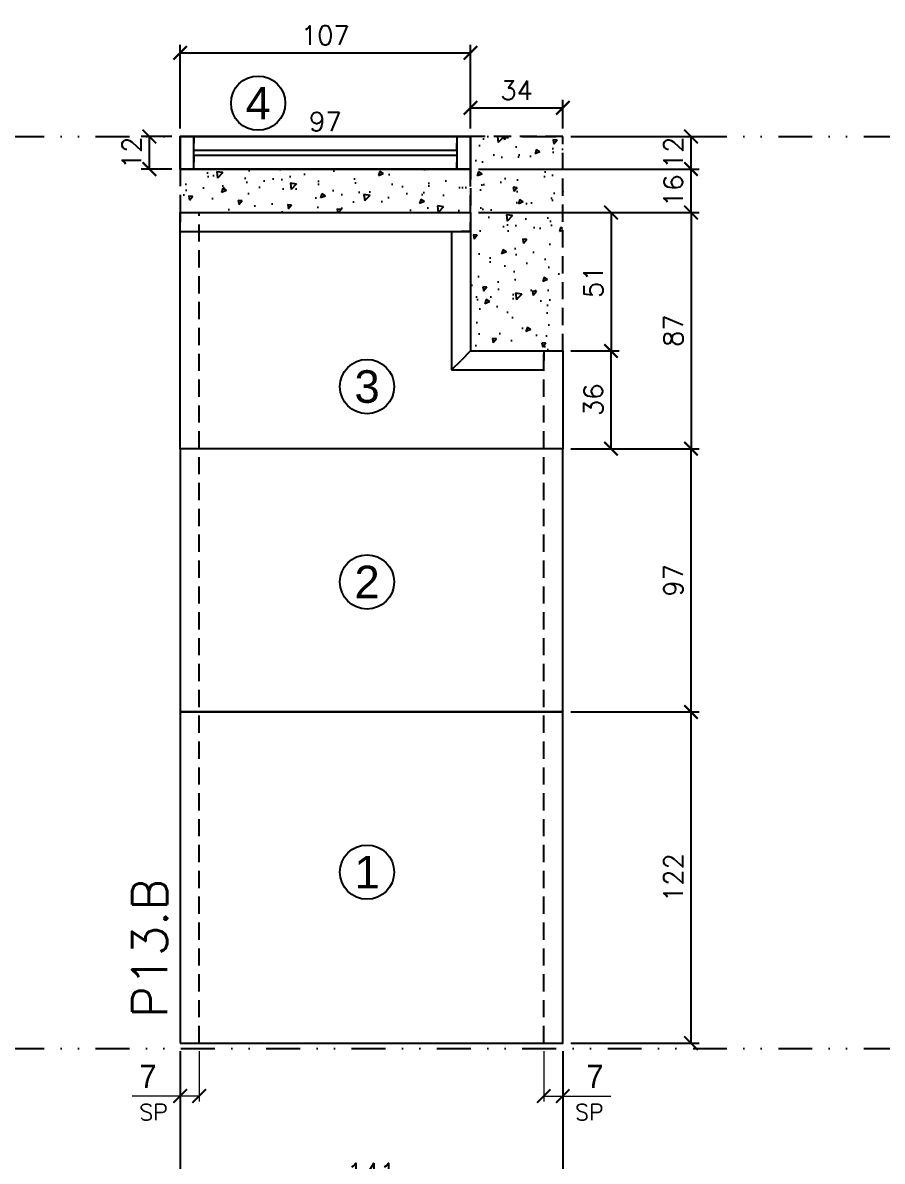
# Model space of a CAD drawing. Extents: x -23436 to 4767, y -4131 to 9755.
# Drawn here: x -18239.8 to -17923.1, y 3290.9 to 3710.3 of the extents above; entities that cross this region are included whole.
import ezdxf
from ezdxf.enums import TextEntityAlignment as Align

# ---------------------------------------------------------------- set-up
doc = ezdxf.new("R2010")
doc.units = 0
doc.header["$PDMODE"] = 2
doc.header["$PDSIZE"] = 10
doc.linetypes.add('DIVIDE2', pattern=[0.625, 0.25, -0.125, 0, -0.125, 0, -0.125])
doc.linetypes.add('HIDDEN', pattern=[9.525, 6.35, -3.175])
doc.layers.get('0').update_dxf_attribs({"lineweight": 13})
doc.layers.get('Defpoints').update_dxf_attribs({"lineweight": 13})
for name, color, linetype in [('Concreto', 250, 'HIDDEN'), ('Cota', 4, 'Continuous'), ('Cota Sarrafo', 180, 'Continuous'), ('Nível', 160, 'Continuous'), ('Painéis', 30, 'Continuous'), ('Romaneio', 10, 'Continuous'), ('Sarr 7x7', 104, 'Continuous'), ('Sarrafo de Pressão', 42, 'HIDDEN')]:
    doc.layers.add(name, color=color, linetype=linetype)
doc.layers.add('Texto Seção', color=7, linetype='Continuous', lineweight=15)
doc.styles.add('ARIAL', font='arial.ttf', dxfattribs={"oblique": 15, "height": 25})
doc.styles.add('REGUA-120', font='ROMANS.shx', dxfattribs={"height": 15})
doc.styles.add('ROMANS', font='romans.shx')
doc.styles.add('ROMAS860', font='ROMAS860.SHX')
doc.dimstyles.new('cotas', dxfattribs={"dimtxt": 8.5, "dimasz": 5, "dimexe": 2, "dimexo": 3, "dimgap": 3, "dimtad": 1, "dimdec": 1, "dimzin": 9, "dimdsep": 46, "dimtxsty": 'ROMAS860', "dimblk": 'ARCHTICK', "dimcen": 0, "dimclrd": 4, "dimclre": 4, "dimclrt": 1, "dimadec": 0, "dimazin": 2, "dimtfac": 1, "dimtdec": 1, "dimtix": 1, "dimtmove": 0, "dimatfit": 2, "dimldrblk": 'OBLIQUE', "dimfxl": 0, "dimtolj": 1, "dimtzin": 0, "dimlwd": 13, "dimlwe": 13, "dimarcsym": 0})
doc.dimstyles.new('PAINEL', dxfattribs={"dimtxt": 7, "dimasz": 5, "dimexe": 3, "dimexo": 3, "dimgap": 3, "dimtad": 1, "dimdec": 1, "dimzin": 12, "dimdsep": 46, "dimtxsty": 'ROMANS', "dimblk": 'ARCHTICK', "dimcen": 0, "dimclrd": 4, "dimclre": 4, "dimclrt": 1, "dimadec": 1, "dimazin": 3, "dimtfac": 1, "dimtdec": 1, "dimtmove": 0, "dimatfit": 3, "dimldrblk": 'OBLIQUE', "dimfxl": 0, "dimtolj": 1, "dimtzin": 12, "dimarcsym": 0})
doc.dimstyles.new('projeto2', dxfattribs={"dimtxt": 7, "dimasz": 5, "dimexe": 1.25, "dimexo": 2.5, "dimgap": 2, "dimtad": 1, "dimdec": 1, "dimdsep": 46, "dimtxsty": 'ROMANS', "dimblk": 'OBLIQUE', "dimcen": 10, "dimdle": 1, "dimse1": 1, "dimse2": 1, "dimsd1": 1, "dimsd2": 1, "dimclrd": 256, "dimclre": 256, "dimclrt": 1, "dimadec": 0, "dimazin": 0, "dimtfac": 1, "dimtdec": 1, "dimtmove": 0, "dimatfit": 3, "dimldrblk": 'OBLIQUE', "dimfxl": 0, "dimlwd": -1, "dimlwe": -1, "dimarcsym": 0})

# ---------------------------------------------------------------- blocks, each defined once
blk = doc.blocks.new('_ArchTick')
at = {"color": 0, "linetype": 'ByBlock', "const_width": 0.15}
blk.add_lwpolyline([(-0.5, -0.5), (0.5, 0.5)], dxfattribs=at)
blk = doc.blocks.new('*D284')
at = {"layer": 'Cota', "color": 4, "lineweight": -2, "transparency": 16777216}
for p, q in [((-18037.79, 3456.37), (-17990.54, 3456.37)), ((-17993.54, 3334.37), (-17993.54, 3456.37)), ((-18037.79, 3334.37), (-17990.54, 3334.37))]:
    blk.add_line(p, q, dxfattribs=at)
at = {"layer": 'Defpoints', "color": 0, "transparency": 16777216}
for p in [(-18040.79, 3456.37), (-17993.54, 3456.37), (-18040.79, 3334.37)]:
    blk.add_point(p, dxfattribs=at)
at = {"layer": 'Cota', "color": 4, "lineweight": -2, "transparency": 16777216, "xscale": 5, "yscale": 5, "zscale": 5}
for p, rotation in [((-17993.54, 3456.37), 90), ((-17993.54, 3334.37), 270)]:
    blk.add_blockref('_ArchTick', p, dxfattribs=dict(at, rotation=rotation))
at = {"layer": 'Cota', "color": 1, "transparency": 16777216, "insert": (-18000.04, 3395.37), "char_height": 7, "attachment_point": 5, "rotation": 90, "style": 'ROMANS'}
blk.add_mtext('\\A1;122', dxfattribs=at)
blk = doc.blocks.new('_OBLIQUE')
at = {"color": 0, "linetype": 'ByBlock', "lineweight": -2}
for p, q in [((0, 0), (-1, 0)), ((-0.5, -0.5), (0.5, 0.5))]:
    blk.add_line(p, q, dxfattribs=at)
blk = doc.blocks.new('*D285')
at = {"layer": 'Cota', "color": 4, "lineweight": -2, "transparency": 16777216}
for p, q in [((-18037.79, 3553.37), (-17990.54, 3553.37)), ((-17993.54, 3456.37), (-17993.54, 3553.37)), ((-18037.79, 3456.37), (-17990.54, 3456.37))]:
    blk.add_line(p, q, dxfattribs=at)
at = {"layer": 'Defpoints', "color": 0, "transparency": 16777216}
for p in [(-18040.79, 3553.37), (-17993.54, 3553.37), (-18040.79, 3456.37)]:
    blk.add_point(p, dxfattribs=at)
at = {"layer": 'Cota', "color": 4, "lineweight": -2, "transparency": 16777216, "xscale": 5, "yscale": 5, "zscale": 5}
for p, rotation in [((-17993.54, 3553.37), 90), ((-17993.54, 3456.37), 270)]:
    blk.add_blockref('_ArchTick', p, dxfattribs=dict(at, rotation=rotation))
at = {"layer": 'Cota', "color": 1, "transparency": 16777216, "insert": (-18000.04, 3504.87), "char_height": 7, "attachment_point": 5, "rotation": 90, "style": 'ROMANS'}
blk.add_mtext('\\A1;97', dxfattribs=at)
blk = doc.blocks.new('*D286')
at = {"layer": 'Cota', "color": 4, "lineweight": 13, "transparency": 16777216}
for p, q in [((-18047.79, 3331.37), (-18047.79, 3312.89)), ((-18040.79, 3331.37), (-18040.79, 3312.89)), ((-18047.79, 3314.89), (-18040.79, 3314.89)), ((-18040.79, 3314.89), (-18023.12, 3314.89))]:
    blk.add_line(p, q, dxfattribs=at)
at = {"layer": 'Defpoints', "color": 0, "transparency": 16777216}
for p in [(-18047.79, 3334.37), (-18040.79, 3334.37), (-18040.79, 3314.89)]:
    blk.add_point(p, dxfattribs=at)
at = {"layer": 'Cota', "color": 4, "lineweight": 13, "transparency": 16777216, "xscale": 5, "yscale": 5, "zscale": 5, "rotation": 180}
blk.add_blockref('_ArchTick', (-18047.79, 3314.89), dxfattribs=at)
at = {"layer": 'Cota', "color": 4, "lineweight": 13, "transparency": 16777216, "xscale": 5, "yscale": 5, "zscale": 5}
blk.add_blockref('_ArchTick', (-18040.79, 3314.89), dxfattribs=at)
at = {"layer": 'Cota', "color": 1, "transparency": 16777216, "insert": (-18028.95, 3322.14), "char_height": 8.5, "attachment_point": 5, "style": 'ROMAS860'}
blk.add_mtext('\\A1;7', dxfattribs=at)
blk = doc.blocks.new('*D287')
at = {"layer": 'Cota', "color": 4, "lineweight": -2, "transparency": 16777216}
for p, q in [((-18181.79, 3331.37), (-18181.79, 3277.19)), ((-18040.79, 3331.37), (-18040.79, 3277.19)), ((-18181.79, 3280.19), (-18040.79, 3280.19))]:
    blk.add_line(p, q, dxfattribs=at)
at = {"layer": 'Defpoints', "color": 0, "transparency": 16777216}
for p in [(-18181.79, 3334.37), (-18040.79, 3334.37), (-18040.79, 3280.19)]:
    blk.add_point(p, dxfattribs=at)
at = {"layer": 'Cota', "color": 4, "lineweight": -2, "transparency": 16777216, "xscale": 5, "yscale": 5, "zscale": 5, "rotation": 180}
blk.add_blockref('_ArchTick', (-18181.79, 3280.19), dxfattribs=at)
at = {"layer": 'Cota', "color": 4, "lineweight": -2, "transparency": 16777216, "xscale": 5, "yscale": 5, "zscale": 5}
blk.add_blockref('_ArchTick', (-18040.79, 3280.19), dxfattribs=at)
at = {"layer": 'Cota', "color": 1, "transparency": 16777216, "insert": (-18111.29, 3286.69), "char_height": 7, "attachment_point": 5, "style": 'ROMANS'}
blk.add_mtext('\\A1;141', dxfattribs=at)
blk = doc.blocks.new('*D288')
at = {"layer": 'Cota', "color": 4, "lineweight": 13, "transparency": 16777216}
for p, q in [((-18181.79, 3331.37), (-18181.79, 3312.89)), ((-18174.79, 3331.37), (-18174.79, 3312.89)), ((-18181.79, 3314.89), (-18199.45, 3314.89)), ((-18174.79, 3314.89), (-18181.79, 3314.89))]:
    blk.add_line(p, q, dxfattribs=at)
at = {"layer": 'Defpoints', "color": 0, "transparency": 16777216}
for p in [(-18181.79, 3334.37), (-18174.79, 3334.37), (-18181.79, 3314.89)]:
    blk.add_point(p, dxfattribs=at)
at = {"layer": 'Cota', "color": 4, "lineweight": 13, "transparency": 16777216, "xscale": 5, "yscale": 5, "zscale": 5, "rotation": 180}
blk.add_blockref('_ArchTick', (-18181.79, 3314.89), dxfattribs=at)
at = {"layer": 'Cota', "color": 4, "lineweight": 13, "transparency": 16777216, "xscale": 5, "yscale": 5, "zscale": 5}
blk.add_blockref('_ArchTick', (-18174.79, 3314.89), dxfattribs=at)
at = {"layer": 'Cota', "color": 1, "transparency": 16777216, "insert": (-18193.62, 3322.14), "char_height": 8.5, "attachment_point": 5, "style": 'ROMAS860'}
blk.add_mtext('\\A1;7', dxfattribs=at)
blk = doc.blocks.new('*D289')
at = {"layer": 'Cota', "color": 4, "lineweight": -2, "transparency": 16777216}
for p, q in [((-18037.79, 3589.37), (-18020.02, 3589.37)), ((-18023.02, 3553.37), (-18023.02, 3589.37)), ((-18037.79, 3553.37), (-18020.02, 3553.37))]:
    blk.add_line(p, q, dxfattribs=at)
at = {"layer": 'Defpoints', "color": 0, "transparency": 16777216}
for p in [(-18040.79, 3589.37), (-18023.02, 3589.37), (-18040.79, 3553.37)]:
    blk.add_point(p, dxfattribs=at)
at = {"layer": 'Cota', "color": 4, "lineweight": -2, "transparency": 16777216, "xscale": 5, "yscale": 5, "zscale": 5}
for p, rotation in [((-18023.02, 3589.37), 90), ((-18023.02, 3553.37), 270)]:
    blk.add_blockref('_ArchTick', p, dxfattribs=dict(at, rotation=rotation))
at = {"layer": 'Cota', "color": 1, "transparency": 16777216, "insert": (-18029.52, 3571.37), "char_height": 7, "attachment_point": 5, "rotation": 90, "style": 'ROMANS'}
blk.add_mtext('\\A1;36', dxfattribs=at)
blk = doc.blocks.new('*D290')
at = {"layer": 'Cota', "color": 4, "lineweight": -2, "transparency": 16777216}
for p, q in [((-18071.79, 3640.37), (-17990.54, 3640.37)), ((-17993.54, 3640.37), (-17993.54, 3553.37)), ((-18037.79, 3553.37), (-17990.54, 3553.37))]:
    blk.add_line(p, q, dxfattribs=at)
at = {"layer": 'Defpoints', "color": 0, "transparency": 16777216}
for p in [(-18074.79, 3640.37), (-18040.79, 3553.37), (-17993.54, 3553.37)]:
    blk.add_point(p, dxfattribs=at)
at = {"layer": 'Cota', "color": 4, "lineweight": -2, "transparency": 16777216, "xscale": 5, "yscale": 5, "zscale": 5}
for p, rotation in [((-17993.54, 3640.37), 90), ((-17993.54, 3553.37), 270)]:
    blk.add_blockref('_ArchTick', p, dxfattribs=dict(at, rotation=rotation))
at = {"layer": 'Cota', "color": 1, "transparency": 16777216, "insert": (-18000.04, 3596.87), "char_height": 7, "attachment_point": 5, "rotation": 90, "style": 'ROMANS'}
blk.add_mtext('\\A1;87', dxfattribs=at)
blk = doc.blocks.new('*D225')
at = {"layer": 'Defpoints', "color": 0, "transparency": 16777216}
for p in [(-18176.79, 3668.37), (-18079.79, 3668.37), (-18079.79, 3668.37)]:
    blk.add_point(p, dxfattribs=at)
at = {"layer": 'Cota Sarrafo', "color": 1, "transparency": 16777216, "insert": (-18128.29, 3673.87), "char_height": 7, "attachment_point": 5, "style": 'ROMANS'}
blk.add_mtext('97', dxfattribs=at)
blk = doc.blocks.new('*D226')
at = {"layer": 'Cota', "color": 4, "lineweight": -2, "transparency": 16777216}
for p, q in [((-18184.79, 3668.37), (-18196.13, 3668.37)), ((-18193.13, 3656.37), (-18193.13, 3668.37)), ((-18184.79, 3656.37), (-18196.13, 3656.37))]:
    blk.add_line(p, q, dxfattribs=at)
at = {"layer": 'Defpoints', "color": 0, "transparency": 16777216}
for p in [(-18193.13, 3668.37), (-18181.79, 3668.37), (-18181.79, 3656.37)]:
    blk.add_point(p, dxfattribs=at)
at = {"layer": 'Cota', "color": 4, "lineweight": -2, "transparency": 16777216, "xscale": 5, "yscale": 5, "zscale": 5}
for p, rotation in [((-18193.13, 3668.37), 90), ((-18193.13, 3656.37), 270)]:
    blk.add_blockref('_ArchTick', p, dxfattribs=dict(at, rotation=rotation))
at = {"layer": 'Cota', "color": 1, "transparency": 16777216, "insert": (-18199.63, 3662.37), "char_height": 7, "attachment_point": 5, "rotation": 90, "style": 'ROMANS'}
blk.add_mtext('\\A1;12', dxfattribs=at)
blk = doc.blocks.new('*D227')
at = {"layer": 'Cota', "color": 4, "lineweight": -2, "transparency": 16777216}
for p, q in [((-18071.79, 3656.37), (-17990.54, 3656.37)), ((-17993.54, 3640.37), (-17993.54, 3656.37)), ((-18071.79, 3640.37), (-17990.54, 3640.37))]:
    blk.add_line(p, q, dxfattribs=at)
at = {"layer": 'Defpoints', "color": 0, "transparency": 16777216}
for p in [(-18074.79, 3656.37), (-17993.54, 3656.37), (-18074.79, 3640.37)]:
    blk.add_point(p, dxfattribs=at)
at = {"layer": 'Cota', "color": 4, "lineweight": -2, "transparency": 16777216, "xscale": 5, "yscale": 5, "zscale": 5}
for p, rotation in [((-17993.54, 3656.37), 90), ((-17993.54, 3640.37), 270)]:
    blk.add_blockref('_ArchTick', p, dxfattribs=dict(at, rotation=rotation))
at = {"layer": 'Cota', "color": 1, "transparency": 16777216, "insert": (-18000.04, 3648.37), "char_height": 7, "attachment_point": 5, "rotation": 90, "style": 'ROMANS'}
blk.add_mtext('\\A1;16', dxfattribs=at)
blk = doc.blocks.new('*D228')
at = {"layer": 'Cota', "color": 4, "lineweight": -2, "transparency": 16777216}
for p, q in [((-18037.79, 3668.37), (-17990.54, 3668.37)), ((-17993.54, 3656.37), (-17993.54, 3668.37)), ((-18071.79, 3656.37), (-17990.54, 3656.37))]:
    blk.add_line(p, q, dxfattribs=at)
at = {"layer": 'Defpoints', "color": 0, "transparency": 16777216}
for p in [(-18040.79, 3668.37), (-17993.54, 3668.37), (-18074.79, 3656.37)]:
    blk.add_point(p, dxfattribs=at)
at = {"layer": 'Cota', "color": 4, "lineweight": -2, "transparency": 16777216, "xscale": 5, "yscale": 5, "zscale": 5}
for p, rotation in [((-17993.54, 3668.37), 90), ((-17993.54, 3656.37), 270)]:
    blk.add_blockref('_ArchTick', p, dxfattribs=dict(at, rotation=rotation))
at = {"layer": 'Cota', "color": 1, "transparency": 16777216, "insert": (-18000.04, 3662.37), "char_height": 7, "attachment_point": 5, "rotation": 90, "style": 'ROMANS'}
blk.add_mtext('\\A1;12', dxfattribs=at)
blk = doc.blocks.new('*D229')
at = {"layer": 'Cota', "color": 4, "lineweight": -2, "transparency": 16777216}
for p, q in [((-18181.79, 3671.37), (-18181.79, 3702.18)), ((-18181.79, 3699.18), (-18074.79, 3699.18)), ((-18074.79, 3671.37), (-18074.79, 3702.18))]:
    blk.add_line(p, q, dxfattribs=at)
at = {"layer": 'Defpoints', "color": 0, "transparency": 16777216}
for p in [(-18074.79, 3699.18), (-18181.79, 3668.37), (-18074.79, 3668.37)]:
    blk.add_point(p, dxfattribs=at)
at = {"layer": 'Cota', "color": 4, "lineweight": -2, "transparency": 16777216, "xscale": 5, "yscale": 5, "zscale": 5, "rotation": 180}
blk.add_blockref('_ArchTick', (-18181.79, 3699.18), dxfattribs=at)
at = {"layer": 'Cota', "color": 4, "lineweight": -2, "transparency": 16777216, "xscale": 5, "yscale": 5, "zscale": 5}
blk.add_blockref('_ArchTick', (-18074.79, 3699.18), dxfattribs=at)
at = {"layer": 'Cota', "color": 1, "transparency": 16777216, "insert": (-18128.29, 3705.68), "char_height": 7, "attachment_point": 5, "style": 'ROMANS'}
blk.add_mtext('\\A1;107', dxfattribs=at)
blk = doc.blocks.new('*D230')
at = {"layer": 'Cota', "color": 4, "lineweight": -2, "transparency": 16777216}
for p, q in [((-18074.79, 3671.37), (-18074.79, 3681.94)), ((-18074.79, 3678.94), (-18040.79, 3678.94)), ((-18040.79, 3671.37), (-18040.79, 3681.94))]:
    blk.add_line(p, q, dxfattribs=at)
at = {"layer": 'Defpoints', "color": 0, "transparency": 16777216}
for p in [(-18040.79, 3678.94), (-18074.79, 3668.37), (-18040.79, 3668.37)]:
    blk.add_point(p, dxfattribs=at)
at = {"layer": 'Cota', "color": 4, "lineweight": -2, "transparency": 16777216, "xscale": 5, "yscale": 5, "zscale": 5, "rotation": 180}
blk.add_blockref('_ArchTick', (-18074.79, 3678.94), dxfattribs=at)
at = {"layer": 'Cota', "color": 4, "lineweight": -2, "transparency": 16777216, "xscale": 5, "yscale": 5, "zscale": 5}
blk.add_blockref('_ArchTick', (-18040.79, 3678.94), dxfattribs=at)
at = {"layer": 'Cota', "color": 1, "transparency": 16777216, "insert": (-18057.79, 3685.44), "char_height": 7, "attachment_point": 5, "style": 'ROMANS'}
blk.add_mtext('\\A1;34', dxfattribs=at)
blk = doc.blocks.new('*D1046')
at = {"layer": 'Cota', "color": 4, "lineweight": -2, "transparency": 16777216}
for p, q in [((-18071.79, 3640.37), (-18020.02, 3640.37)), ((-18023.02, 3640.37), (-18023.02, 3589.37)), ((-18037.79, 3589.37), (-18020.02, 3589.37))]:
    blk.add_line(p, q, dxfattribs=at)
at = {"layer": 'Defpoints', "color": 0, "transparency": 16777216}
for p in [(-18074.79, 3640.37), (-18040.79, 3589.37), (-18023.02, 3589.37)]:
    blk.add_point(p, dxfattribs=at)
at = {"layer": 'Cota', "color": 4, "lineweight": -2, "transparency": 16777216, "xscale": 5, "yscale": 5, "zscale": 5}
for p, rotation in [((-18023.02, 3640.37), 90), ((-18023.02, 3589.37), 270)]:
    blk.add_blockref('_ArchTick', p, dxfattribs=dict(at, rotation=rotation))
at = {"layer": 'Cota', "color": 1, "transparency": 16777216, "insert": (-18029.52, 3614.87), "char_height": 7, "attachment_point": 5, "rotation": 90, "style": 'ROMANS'}
blk.add_mtext('\\A1;51', dxfattribs=at)

msp = doc.modelspace()

# ---------------------------------------------------------------- hatches: boundary and pattern name
at = {"layer": 'Concreto'}
h = msp.add_hatch(dxfattribs=at)
h.set_pattern_fill('AR-CONC', color=256, scale=0.1, angle=-180)
h.set_pattern_definition([(230, (1956.088, -9e-13), (-18.218467, 1.593909), [1.905, -20.955]), (175, (1956.088, -9e-13), (3.524342, -19.105685), [1.524, -16.764058]), (280.45144, (1954.57, 0.133), (-14.694125, -17.511775), [1.619001, -17.809024]), (226.1842, (1956.088, -5.08), (-27.107904, 4.204233), [2.8575, -31.4325]), (276.63556, (1953.83, -4.73), (-23.740413, -24.742612), [2.428502, -26.71356]), (171.18415, (1956.088, -5.08), (-23.740413, -24.742612), [2.285997, -25.145973]), (201, (1953.548, -3.81), (-15.161439, 10.22652), [1.905, -20.955]), (146, (1953.548, -3.81), (-6.180203, -18.418797), [1.524, -16.764]), (251.451445, (1952.285, -2.958), (-21.341642, -8.192277), [1.619001, -17.808994]), (217.5, (1956.088, -9e-13), (-0.3088603, -8.4555039), [0, -16.5608, 0, -17.018, 0, -16.8275]), (187.5, (1956.088, -9e-13), (-6.6819663, -10.0180575), [0, -9.7028, 0, -16.1798, 0, -6.4135]), (147.5, (1961.7524, -9e-13), (-13.5590595, 0.5728744), [0, -6.35, 0, -19.812, 0, -26.289]), (137.5, (1964.292, -9e-13), (-14.812918, -2.542649), [0, -8.255, 0, -13.1572, 0, -18.669])])
h.paths.add_polyline_path([(-18074.786, 3589.37), (-18040.786, 3589.37), (-18040.786, 3668.37), (-18074.786, 3668.37)])
h = msp.add_hatch(dxfattribs=at)
h.set_pattern_fill('AR-CONC', color=256, scale=0.1, angle=-180)
h.set_pattern_definition([(230, (1585, -9e-13), (-18.218467, 1.593909), [1.905, -20.955]), (175, (1585, -9e-13), (3.524342, -19.105685), [1.524, -16.764058]), (280.45144, (1583.482, 0.133), (-14.694125, -17.511775), [1.619001, -17.809024]), (226.1842, (1585, -5.08), (-27.107904, 4.204233), [2.8575, -31.4325]), (276.63556, (1582.74, -4.73), (-23.740413, -24.742612), [2.428502, -26.71356]), (171.18415, (1585, -5.08), (-23.740413, -24.742612), [2.285997, -25.145973]), (201, (1582.46, -3.81), (-15.161439, 10.22652), [1.905, -20.955]), (146, (1582.46, -3.81), (-6.180203, -18.418797), [1.524, -16.764]), (251.45145, (1581.197, -2.958), (-21.341642, -8.192277), [1.619001, -17.808994]), (217.5, (1585, -9e-13), (-0.3088603, -8.4555039), [0, -16.5608, 0, -17.018, 0, -16.8275]), (187.5, (1585, -9e-13), (-6.6819663, -10.0180575), [0, -9.7028, 0, -16.1798, 0, -6.4135]), (147.5, (1590.664, -9e-13), (-13.5590595, 0.5728744), [0, -6.35, 0, -19.812, 0, -26.289]), (137.5, (1593.204, -9e-13), (-14.812918, -2.542649), [0, -8.255, 0, -13.1572, 0, -18.669])])
h.paths.add_polyline_path([(-18181.786, 3640.37), (-18074.786, 3640.37), (-18074.786, 3656.37), (-18181.786, 3656.37)])

# ---------------------------------------------------------------- linework, layer by layer
for points in [[(-18074.786, 3589.37), (-18040.786, 3589.37), (-18040.786, 3668.37), (-18074.786, 3668.37)], [(-18181.786, 3640.37), (-18074.786, 3640.37), (-18074.786, 3656.37), (-18181.786, 3656.37)]]:
    msp.add_lwpolyline(points, close=True, dxfattribs=at)
at = {"layer": 'Nível', "color": 3, "linetype": 'DIVIDE2', "ltscale": 50}
msp.add_line((-18590.349, 3668.37), (-17636.377, 3668.37), dxfattribs=at)
at = {"layer": 'Nível', "linetype": 'DIVIDE2', "ltscale": 50}
msp.add_line((-18590.349, 3332.37), (-17636.377, 3332.37), dxfattribs=at)
at = {"layer": 'Painéis', "color": 32, "true_color": 0xcd6928}
for points in [[(-18181.786, 3656.37), (-18074.786, 3656.37), (-18074.786, 3668.37), (-18181.786, 3668.37)], [(-18181.786, 3553.37), (-18181.786, 3640.37), (-18074.786, 3640.37), (-18074.786, 3589.37), (-18040.786, 3589.37), (-18040.786, 3553.37)], [(-18181.786, 3456.37), (-18040.786, 3456.37), (-18040.786, 3553.37), (-18181.786, 3553.37)], [(-18181.786, 3334.37), (-18040.786, 3334.37), (-18040.786, 3456.37), (-18181.786, 3456.37)]]:
    msp.add_lwpolyline(points, close=True, dxfattribs=at)
at = {"layer": 'Romaneio'}
for centre in [(-18153.044, 3680.653), (-18112.903, 3576.263), (-18112.903, 3504.26), (-18112.903, 3397.365)]:
    msp.add_circle(centre, 10, dxfattribs=at)
at = {"layer": 'Sarr 7x7', "color": 50}
for p, q in [((-18181.786, 3656.37), (-18181.786, 3668.37)), ((-18181.786, 3668.37), (-18179.286, 3668.37)), ((-18176.786, 3668.37), (-18179.286, 3668.37)), ((-18176.786, 3656.37), (-18176.786, 3668.37)), ((-18176.786, 3668.37), (-18176.786, 3665.87)), ((-18176.786, 3668.37), (-18079.786, 3668.37)), ((-18176.786, 3663.37), (-18176.786, 3665.87)), ((-18079.786, 3668.37), (-18077.286, 3668.37)), ((-18079.786, 3668.37), (-18079.786, 3656.37)), ((-18079.786, 3668.37), (-18079.786, 3665.87)), ((-18079.786, 3663.37), (-18079.786, 3665.87)), ((-18074.786, 3668.37), (-18077.286, 3668.37)), ((-18074.786, 3668.37), (-18074.786, 3656.37)), ((-18176.786, 3663.37), (-18079.786, 3663.37)), ((-18079.786, 3661.37), (-18176.786, 3661.37)), ((-18176.786, 3661.37), (-18176.786, 3658.87)), ((-18176.786, 3656.37), (-18176.786, 3658.87)), ((-18079.786, 3661.37), (-18079.786, 3658.87)), ((-18079.786, 3656.37), (-18079.786, 3658.87)), ((-18181.786, 3656.37), (-18179.286, 3656.37)), ((-18176.786, 3656.37), (-18179.286, 3656.37)), ((-18079.786, 3656.37), (-18176.786, 3656.37)), ((-18079.786, 3656.37), (-18077.286, 3656.37)), ((-18074.786, 3656.37), (-18077.286, 3656.37)), ((-18181.786, 3640.37), (-18181.786, 3636.87)), ((-18181.786, 3640.37), (-18074.786, 3640.37)), ((-18181.786, 3633.37), (-18181.786, 3636.87)), ((-18074.786, 3640.37), (-18074.786, 3636.87)), ((-18074.786, 3633.37), (-18074.786, 3636.87)), ((-18181.786, 3633.37), (-18074.786, 3633.37)), ((-18081.786, 3633.37), (-18078.286, 3633.37)), ((-18081.786, 3633.37), (-18081.786, 3582.37)), ((-18074.786, 3633.37), (-18078.286, 3633.37)), ((-18074.786, 3633.37), (-18074.786, 3589.37)), ((-18074.786, 3589.37), (-18078.286, 3585.87)), ((-18074.786, 3589.37), (-18047.786, 3589.37)), ((-18047.786, 3589.37), (-18047.786, 3585.87)), ((-18081.786, 3582.37), (-18078.286, 3585.87)), ((-18081.786, 3582.37), (-18047.786, 3582.37)), ((-18047.786, 3582.37), (-18047.786, 3585.87))]:
    msp.add_line(p, q, dxfattribs=at)
at = {"layer": 'Sarrafo de Pressão'}
for p, q in [((-18174.786, 3334.37), (-18174.786, 3640.37)), ((-18047.786, 3334.37), (-18047.786, 3589.37))]:
    msp.add_line(p, q, dxfattribs=at)

# ---------------------------------------------------------------- texts
at = {"layer": 'Romaneio', "color": 0, "style": 'ARIAL'}
for s, p in [('4', (-18153.044, 3680.653)), ('3', (-18112.903, 3576.263)), ('2', (-18112.903, 3504.26)), ('1', (-18112.903, 3397.365))]:
    msp.add_text(s, height=12, dxfattribs=at).set_placement(p, align=Align.MIDDLE_CENTER)
at = {"layer": 'Texto Seção', "insert": (-18186.517, 3343.621), "char_height": 13, "width": 285.32988, "attachment_point": 7, "rotation": 90, "style": 'REGUA-120'}
msp.add_mtext('P13.B', dxfattribs=at)
at = {"layer": 'Texto Seção', "char_height": 6, "style": 'ROMANS'}
for insert, attachment_point in [((-18186.321, 3305.943), 9), ((-18036.251, 3305.943), 7)]:
    msp.add_mtext('SP', dxfattribs=dict(at, insert=insert, attachment_point=attachment_point))

# ---------------------------------------------------------------- dimensions: what is measured, and where the dimension line sits
at = {"layer": 'Cota'}
for base, p1, p2, picture, middle in [((-18074.786, 3699.177), (-18181.786, 3668.37), (-18074.786, 3668.37), '*D229', (-18128.286, 3705.677)), ((-18040.786, 3678.939), (-18074.786, 3668.37), (-18040.786, 3668.37), '*D230', (-18057.786, 3685.439)), ((-18040.786, 3280.195), (-18181.786, 3334.37), (-18040.786, 3334.37), '*D287', (-18111.286, 3286.695))]:
    dim = msp.add_linear_dim(base=base, p1=p1, p2=p2, dimstyle='PAINEL', override={"dimarcsym": 2}, dxfattribs=at)
    dim.commit()
    dim.dimension.update_dxf_attribs({"geometry": picture, "text_midpoint": middle})
for base, p1, p2, picture, middle in [((-18193.131, 3668.37), (-18181.786, 3656.37), (-18181.786, 3668.37), '*D226', (-18193.131, 3662.37)), ((-17993.539, 3668.37), (-18074.786, 3656.37), (-18040.786, 3668.37), '*D228', (-17993.539, 3662.37)), ((-17993.539, 3656.37), (-18074.786, 3640.37), (-18074.786, 3656.37), '*D227', (-17993.539, 3648.37))]:
    dim = msp.add_linear_dim(base=base, p1=p1, p2=p2, angle=90, dimstyle='PAINEL', override={"dimarcsym": 2}, dxfattribs=at)
    dim.commit()
    dim.dimension.update_dxf_attribs({"geometry": picture, "text_midpoint": middle, "dimtype": 160})
for base, p1, p2, picture, middle in [((-17993.539, 3553.37), (-18074.786, 3640.37), (-18040.786, 3553.37), '*D290', (-18000.039, 3596.87)), ((-18023.024, 3589.37), (-18040.786, 3553.37), (-18040.786, 3589.37), '*D289', (-18029.524, 3571.37))]:
    dim = msp.add_linear_dim(base=base, p1=p1, p2=p2, angle=90, dimstyle='PAINEL', override={"dimarcsym": 2}, dxfattribs=at)
    dim.commit()
    dim.dimension.update_dxf_attribs({"geometry": picture, "text_midpoint": middle})
at = {"layer": 'Cota', "color": 2}
for base, p1, p2, picture, middle in [((-18023.024, 3589.37), (-18074.786, 3640.37), (-18040.786, 3589.37), '*D1046', (-18029.524, 3614.87)), ((-17993.539, 3553.37), (-18040.786, 3456.37), (-18040.786, 3553.37), '*D285', (-18000.039, 3504.87)), ((-17993.539, 3456.37), (-18040.786, 3334.37), (-18040.786, 3456.37), '*D284', (-18000.039, 3395.37))]:
    dim = msp.add_linear_dim(base=base, p1=p1, p2=p2, angle=90, dimstyle='PAINEL', override={"dimarcsym": 2}, dxfattribs=at)
    dim.commit()
    dim.dimension.update_dxf_attribs({"geometry": picture, "text_midpoint": middle})
at = {"layer": 'Cota'}
dim = msp.add_linear_dim(base=(-18181.786, 3314.892), p1=(-18174.786, 3334.37), p2=(-18181.786, 3334.37), dimstyle='cotas', dxfattribs=at)
dim.commit()
dim.dimension.update_dxf_attribs({"geometry": '*D288', "text_midpoint": (-18193.619, 3314.892), "dimtype": 160})
dim = msp.add_linear_dim(base=(-18040.786, 3314.892), p1=(-18047.786, 3334.37), p2=(-18040.786, 3334.37), angle=180, dimstyle='cotas', dxfattribs=at)
dim.commit()
dim.dimension.update_dxf_attribs({"geometry": '*D286', "text_midpoint": (-18028.953, 3314.892), "dimtype": 160})
at = {"layer": 'Cota Sarrafo'}
dim = msp.add_linear_dim(base=(-18079.786, 3668.37), p1=(-18176.786, 3668.37), p2=(-18079.786, 3668.37), dimstyle='projeto2', dxfattribs=at)
dim.commit()
dim.dimension.update_dxf_attribs({"geometry": '*D225', "text_midpoint": (-18128.286, 3673.87)})

doc.saveas('drawing.dxf')
